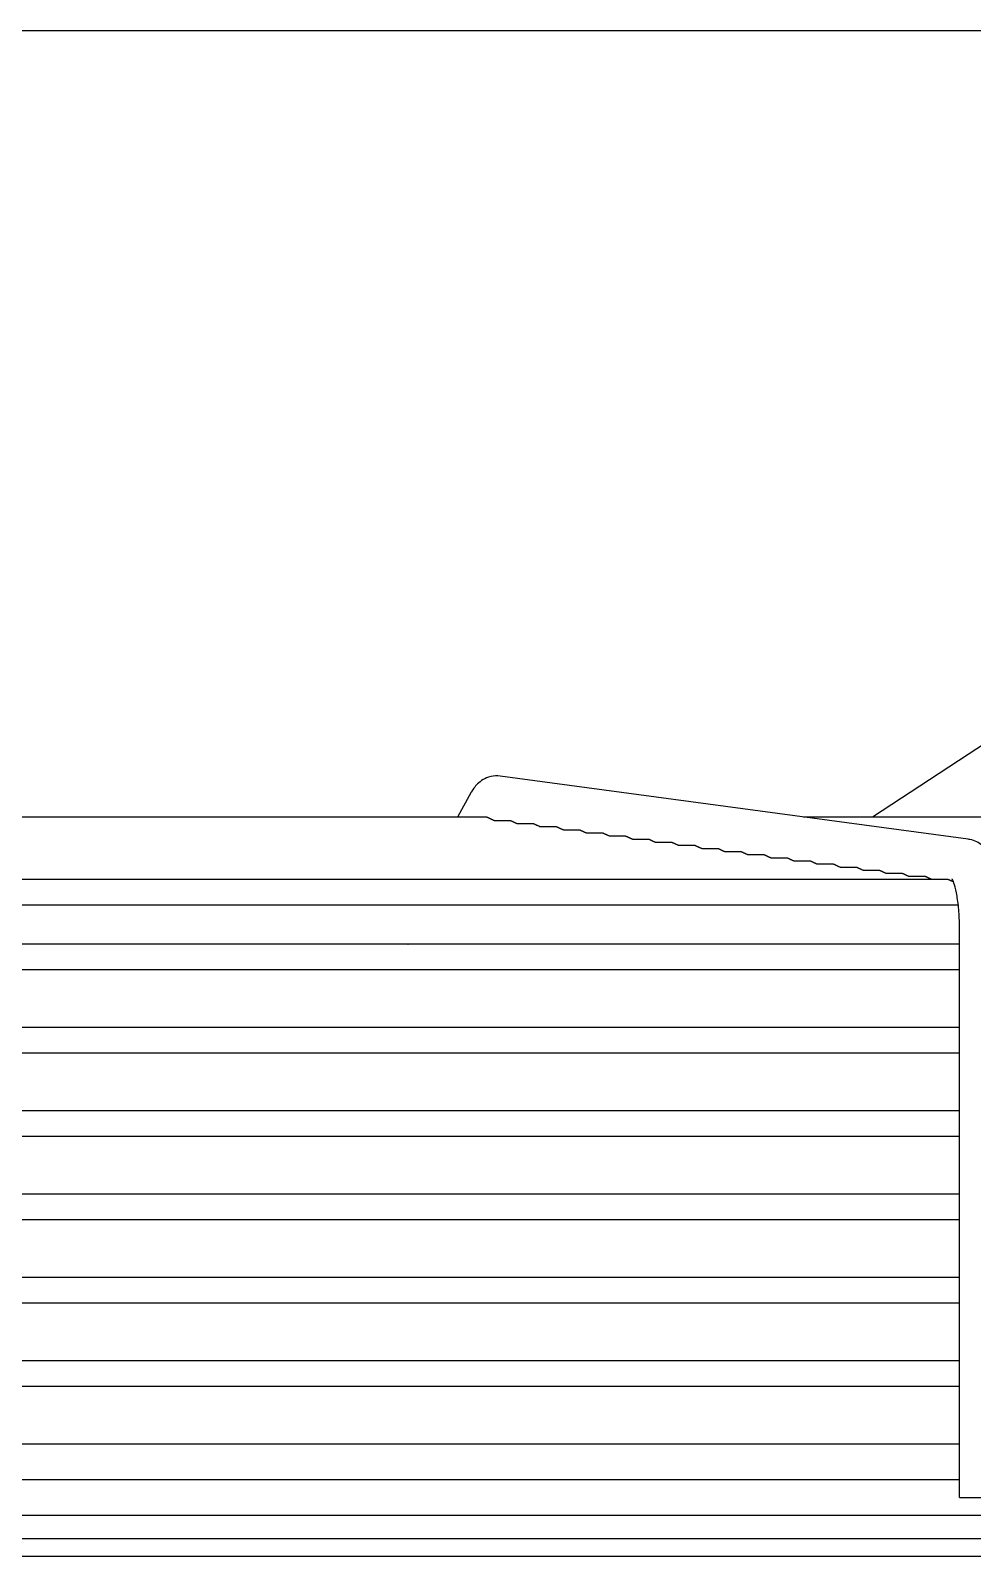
# Model space of a CAD drawing. Header units: millimetres. Extents: x 17891 to 32328, y 18593 to 29476.
# Drawn here: x 18603.01 to 18607.1, y 18984.06 to 18990.69 of the extents above; entities that cross this region are included whole.
import ezdxf

# ---------------------------------------------------------------- set-up
doc = ezdxf.new("R2010")
doc.units = ezdxf.units.MM
doc.header["$LTSCALE"] = 5
doc.layers.add('UNIT', color=6, linetype='Continuous')

msp = doc.modelspace()

# ---------------------------------------------------------------- linework, layer by layer
at = {"layer": 'UNIT'}
for p, q in [((18597.9512, 18990.6942), (18608.0305, 18990.6942)), ((18607.6058, 18987.8889), (18606.6689, 18987.2749)), ((18607.0856, 18987.1783), (18605.0502, 18987.4529)), ((18604.9253, 18987.383), (18604.8653, 18987.2749)), ((18604.9921, 18987.2749), (18600.9895, 18987.2749)), ((18605.0256, 18987.2601), (18605.094, 18987.2601)), ((18605.1256, 18987.2466), (18605.1942, 18987.2466)), ((18605.2258, 18987.2331), (18605.2944, 18987.2331)), ((18607.8751, 18987.2749), (18606.3694, 18987.2749)), ((18605.3259, 18987.2196), (18605.3947, 18987.2196)), ((18605.4261, 18987.2061), (18605.495, 18987.2061)), ((18605.5263, 18987.1926), (18605.5951, 18987.1926)), ((18605.6265, 18987.1791), (18605.6954, 18987.1791)), ((18605.7267, 18987.1657), (18605.7956, 18987.1657)), ((18605.8269, 18987.1522), (18605.8958, 18987.1522)), ((18605.927, 18987.1387), (18605.996, 18987.1387)), ((18606.0272, 18987.1252), (18606.0962, 18987.1252)), ((18606.1274, 18987.1117), (18606.1965, 18987.1117)), ((18606.2276, 18987.0982), (18606.2967, 18987.0982)), ((18606.3278, 18987.0847), (18606.397, 18987.0847)), ((18606.428, 18987.0712), (18606.4971, 18987.0712)), ((18606.5281, 18987.0577), (18606.5974, 18987.0577)), ((18606.6283, 18987.0442), (18606.6976, 18987.0442)), ((18606.9983, 18987.0037), (18598.9834, 18987.0037)), ((18606.7285, 18987.0307), (18606.7978, 18987.0307)), ((18606.8287, 18987.0172), (18606.898, 18987.0172)), ((18598.9397, 18986.8935), (18607.0419, 18986.8935)), ((18607.0478, 18984.3163), (18607.0478, 18986.7856)), ((18607.0478, 18986.7218), (18598.9339, 18986.7218)), ((18606.2691, 18986.7232), (18606.2691, 18986.7218)), ((18598.9339, 18986.6115), (18607.0478, 18986.6115)), ((18607.0478, 18986.3596), (18598.9339, 18986.3596)), ((18598.9339, 18986.2493), (18607.0478, 18986.2493)), ((18607.0478, 18985.9974), (18598.9339, 18985.9974)), ((18598.9339, 18985.8871), (18607.0478, 18985.8871)), ((18607.0478, 18985.6352), (18598.9339, 18985.6352)), ((18598.9339, 18985.5249), (18607.0478, 18985.5249)), ((18607.0478, 18985.2729), (18598.9339, 18985.2729)), ((18598.9339, 18985.1627), (18607.0478, 18985.1627)), ((18607.0478, 18984.9107), (18598.9339, 18984.9107)), ((18598.9339, 18984.8005), (18607.0478, 18984.8005)), ((18607.0478, 18984.5485), (18598.9339, 18984.5485)), ((18598.9339, 18984.395), (18607.0478, 18984.395)), ((18607.0478, 18984.3163), (18607.2446, 18984.3163)), ((18598.3648, 18984.2395), (18607.6168, 18984.2395)), ((18586.1207, 18984.1391), (18619.8609, 18984.1391)), ((18619.8609, 18984.0604), (18586.1207, 18984.0604))]:
    msp.add_line(p, q, dxfattribs=at)
for centre, start, end in [((18604.146, 18986.73), 353.99009, 355.0051), ((18604.9334, 18986.73), 184.9949, 186.00991)]:
    msp.add_arc(centre, 0.0787, start, end, dxfattribs=at)
for major_axis, start_param, end_param in [((-0.0861, 0.0478), 1.366612, 1.389255), ((0.0861, -0.0478), 6.024051, 6.046695)]:
    msp.add_ellipse((18604.7072, 18986.7872), major_axis=major_axis, ratio=0.875426, start_param=start_param, end_param=end_param, dxfattribs=at)
for points, knots in [([(18605.0502, 18987.4529), (18605.0369, 18987.4547), (18605.0228, 18987.454), (18604.9972, 18987.4482), (18604.9857, 18987.4432), (18604.9667, 18987.4319), (18604.9591, 18987.4256), (18604.9463, 18987.4132), (18604.9412, 18987.407), (18604.9323, 18987.3949), (18604.9287, 18987.389), (18604.9254, 18987.3831), (18604.9253, 18987.383), (18604.9253, 18987.383)], [3.1066861, 3.1066861, 3.1066861, 3.1066861, 3.1999885, 3.1999885, 3.2942363, 3.2942363, 3.388484, 3.388484, 3.4827318, 3.4827318, 3.5769796, 3.5769796, 3.577925, 3.577925, 3.577925, 3.577925]), ([(18604.9921, 18987.2749), (18604.9921, 18987.2749), (18604.9922, 18987.2749), (18604.9922, 18987.2749), (18604.9924, 18987.2749), (18604.9927, 18987.2748), (18604.993, 18987.2748), (18604.9933, 18987.2747), (18604.9936, 18987.2746), (18604.994, 18987.2745), (18604.9944, 18987.2744), (18604.9948, 18987.2742), (18604.9952, 18987.2741), (18604.9957, 18987.2739), (18604.9962, 18987.2737), (18604.9967, 18987.2734), (18604.9972, 18987.2732), (18604.9977, 18987.273), (18604.9983, 18987.2727), (18604.9989, 18987.2724), (18604.9996, 18987.2721), (18605.0002, 18987.2717), (18605.0009, 18987.2714), (18605.0016, 18987.2711), (18605.0024, 18987.2707), (18605.0031, 18987.2703), (18605.0039, 18987.2699), (18605.0047, 18987.2695), (18605.0056, 18987.2691), (18605.0064, 18987.2686), (18605.0073, 18987.2682), (18605.0083, 18987.2677), (18605.0092, 18987.2672), (18605.0102, 18987.2667), (18605.0112, 18987.2662), (18605.0123, 18987.2657), (18605.0134, 18987.2652), (18605.0145, 18987.2647), (18605.0156, 18987.2642), (18605.0169, 18987.2636), (18605.0181, 18987.2631), (18605.0193, 18987.2626), (18605.0206, 18987.262), (18605.0219, 18987.2615), (18605.0233, 18987.261), (18605.0247, 18987.2605), (18605.025, 18987.2603), (18605.0253, 18987.2602), (18605.0256, 18987.2601)], [0.4847824, 0.4847824, 0.4847824, 0.4847824, 0.4878049, 0.4878049, 0.4878049, 0.5121951, 0.5121951, 0.5121951, 0.5365854, 0.5365854, 0.5365854, 0.5609756, 0.5609756, 0.5609756, 0.5853659, 0.5853659, 0.5853659, 0.6097561, 0.6097561, 0.6097561, 0.6341463, 0.6341463, 0.6341463, 0.6585366, 0.6585366, 0.6585366, 0.6829268, 0.6829268, 0.6829268, 0.7073171, 0.7073171, 0.7073171, 0.7317073, 0.7317073, 0.7317073, 0.7560976, 0.7560976, 0.7560976, 0.7804878, 0.7804878, 0.7804878, 0.804878, 0.804878, 0.804878, 0.8292683, 0.8292683, 0.8292683, 0.834397, 0.834397, 0.834397, 0.834397]), ([(18605.094, 18987.2601), (18605.094, 18987.2601), (18605.0941, 18987.2601), (18605.0941, 18987.2601), (18605.0943, 18987.2601), (18605.0946, 18987.2601), (18605.0949, 18987.26), (18605.0952, 18987.26), (18605.0955, 18987.2599), (18605.0958, 18987.2598), (18605.0962, 18987.2596), (18605.0966, 18987.2595), (18605.097, 18987.2593), (18605.0975, 18987.2592), (18605.0979, 18987.259), (18605.0985, 18987.2588), (18605.099, 18987.2585), (18605.0995, 18987.2583), (18605.1001, 18987.258), (18605.1007, 18987.2578), (18605.1013, 18987.2575), (18605.1019, 18987.2572), (18605.1026, 18987.2569), (18605.1033, 18987.2565), (18605.104, 18987.2562), (18605.1047, 18987.2558), (18605.1055, 18987.2554), (18605.1063, 18987.255), (18605.1071, 18987.2546), (18605.1079, 18987.2542), (18605.1088, 18987.2538), (18605.1097, 18987.2534), (18605.1107, 18987.2529), (18605.1117, 18987.2524), (18605.1126, 18987.252), (18605.1137, 18987.2515), (18605.1147, 18987.251), (18605.1158, 18987.2505), (18605.117, 18987.25), (18605.1181, 18987.2495), (18605.1193, 18987.249), (18605.1205, 18987.2485), (18605.1218, 18987.248), (18605.123, 18987.2476), (18605.1243, 18987.2471), (18605.1256, 18987.2466)], [0.4842301, 0.4842301, 0.4842301, 0.4842301, 0.4878049, 0.4878049, 0.4878049, 0.5121951, 0.5121951, 0.5121951, 0.5365854, 0.5365854, 0.5365854, 0.5609756, 0.5609756, 0.5609756, 0.5853659, 0.5853659, 0.5853659, 0.6097561, 0.6097561, 0.6097561, 0.6341463, 0.6341463, 0.6341463, 0.6585366, 0.6585366, 0.6585366, 0.6829268, 0.6829268, 0.6829268, 0.7073171, 0.7073171, 0.7073171, 0.7317073, 0.7317073, 0.7317073, 0.7560976, 0.7560976, 0.7560976, 0.7804878, 0.7804878, 0.7804878, 0.804878, 0.804878, 0.804878, 0.8279727, 0.8279727, 0.8279727, 0.8279727]), ([(18605.1942, 18987.2466), (18605.1943, 18987.2466), (18605.1943, 18987.2466), (18605.1943, 18987.2466), (18605.1945, 18987.2466), (18605.1948, 18987.2466), (18605.1951, 18987.2465), (18605.1954, 18987.2465), (18605.1957, 18987.2464), (18605.1961, 18987.2463), (18605.1964, 18987.2461), (18605.1968, 18987.246), (18605.1973, 18987.2458), (18605.1977, 18987.2457), (18605.1982, 18987.2455), (18605.1987, 18987.2453), (18605.1992, 18987.245), (18605.1997, 18987.2448), (18605.2003, 18987.2445), (18605.2009, 18987.2443), (18605.2015, 18987.244), (18605.2021, 18987.2437), (18605.2028, 18987.2433), (18605.2035, 18987.243), (18605.2042, 18987.2427), (18605.2049, 18987.2423), (18605.2057, 18987.2419), (18605.2065, 18987.2415), (18605.2073, 18987.2411), (18605.2082, 18987.2407), (18605.2091, 18987.2403), (18605.21, 18987.2398), (18605.2109, 18987.2394), (18605.2119, 18987.2389), (18605.2129, 18987.2385), (18605.2139, 18987.238), (18605.215, 18987.2375), (18605.2161, 18987.237), (18605.2172, 18987.2365), (18605.2184, 18987.236), (18605.2195, 18987.2355), (18605.2208, 18987.235), (18605.222, 18987.2345), (18605.2232, 18987.2341), (18605.2245, 18987.2336), (18605.2258, 18987.2331)], [0.4842433, 0.4842433, 0.4842433, 0.4842433, 0.4878049, 0.4878049, 0.4878049, 0.5121951, 0.5121951, 0.5121951, 0.5365854, 0.5365854, 0.5365854, 0.5609756, 0.5609756, 0.5609756, 0.5853659, 0.5853659, 0.5853659, 0.6097561, 0.6097561, 0.6097561, 0.6341463, 0.6341463, 0.6341463, 0.6585366, 0.6585366, 0.6585366, 0.6829268, 0.6829268, 0.6829268, 0.7073171, 0.7073171, 0.7073171, 0.7317073, 0.7317073, 0.7317073, 0.7560976, 0.7560976, 0.7560976, 0.7804878, 0.7804878, 0.7804878, 0.804878, 0.804878, 0.804878, 0.8276206, 0.8276206, 0.8276206, 0.8276206]), ([(18605.2945, 18987.2331), (18605.2945, 18987.2331), (18605.2945, 18987.2331), (18605.2945, 18987.2331), (18605.2948, 18987.2331), (18605.295, 18987.2331), (18605.2953, 18987.233), (18605.2956, 18987.233), (18605.2959, 18987.2329), (18605.2963, 18987.2328), (18605.2967, 18987.2326), (18605.2971, 18987.2325), (18605.2975, 18987.2323), (18605.2979, 18987.2322), (18605.2984, 18987.232), (18605.2989, 18987.2318), (18605.2994, 18987.2315), (18605.3, 18987.2313), (18605.3005, 18987.231), (18605.3011, 18987.2308), (18605.3017, 18987.2305), (18605.3024, 18987.2302), (18605.303, 18987.2298), (18605.3037, 18987.2295), (18605.3044, 18987.2292), (18605.3052, 18987.2288), (18605.3059, 18987.2284), (18605.3068, 18987.228), (18605.3076, 18987.2276), (18605.3084, 18987.2272), (18605.3093, 18987.2268), (18605.3102, 18987.2263), (18605.3111, 18987.2259), (18605.3121, 18987.2254), (18605.3131, 18987.225), (18605.3141, 18987.2245), (18605.3152, 18987.224), (18605.3163, 18987.2235), (18605.3174, 18987.223), (18605.3186, 18987.2225), (18605.3198, 18987.222), (18605.321, 18987.2215), (18605.3223, 18987.221), (18605.3235, 18987.2206), (18605.3247, 18987.2201), (18605.3259, 18987.2196)], [0.4842566, 0.4842566, 0.4842566, 0.4842566, 0.4878049, 0.4878049, 0.4878049, 0.5121951, 0.5121951, 0.5121951, 0.5365854, 0.5365854, 0.5365854, 0.5609756, 0.5609756, 0.5609756, 0.5853659, 0.5853659, 0.5853659, 0.6097561, 0.6097561, 0.6097561, 0.6341463, 0.6341463, 0.6341463, 0.6585366, 0.6585366, 0.6585366, 0.6829268, 0.6829268, 0.6829268, 0.7073171, 0.7073171, 0.7073171, 0.7317073, 0.7317073, 0.7317073, 0.7560976, 0.7560976, 0.7560976, 0.7804878, 0.7804878, 0.7804878, 0.804878, 0.804878, 0.804878, 0.827268, 0.827268, 0.827268, 0.827268]), ([(18605.3947, 18987.2196), (18605.3947, 18987.2196), (18605.3947, 18987.2196), (18605.3948, 18987.2196), (18605.395, 18987.2196), (18605.3952, 18987.2196), (18605.3955, 18987.2195), (18605.3958, 18987.2195), (18605.3962, 18987.2194), (18605.3965, 18987.2193), (18605.3969, 18987.2192), (18605.3973, 18987.219), (18605.3977, 18987.2188), (18605.3982, 18987.2187), (18605.3986, 18987.2185), (18605.3991, 18987.2183), (18605.3996, 18987.218), (18605.4002, 18987.2178), (18605.4008, 18987.2175), (18605.4013, 18987.2173), (18605.402, 18987.217), (18605.4026, 18987.2167), (18605.4033, 18987.2163), (18605.4039, 18987.216), (18605.4047, 18987.2157), (18605.4054, 18987.2153), (18605.4062, 18987.2149), (18605.407, 18987.2145), (18605.4078, 18987.2141), (18605.4086, 18987.2137), (18605.4095, 18987.2133), (18605.4104, 18987.2128), (18605.4114, 18987.2124), (18605.4124, 18987.2119), (18605.4133, 18987.2115), (18605.4144, 18987.211), (18605.4155, 18987.2105), (18605.4165, 18987.21), (18605.4177, 18987.2095), (18605.4188, 18987.209), (18605.42, 18987.2085), (18605.4212, 18987.208), (18605.4225, 18987.2075), (18605.4237, 18987.207), (18605.4249, 18987.2066), (18605.4261, 18987.2061)], [0.48427, 0.48427, 0.48427, 0.48427, 0.4878049, 0.4878049, 0.4878049, 0.5121951, 0.5121951, 0.5121951, 0.5365854, 0.5365854, 0.5365854, 0.5609756, 0.5609756, 0.5609756, 0.5853659, 0.5853659, 0.5853659, 0.6097561, 0.6097561, 0.6097561, 0.6341463, 0.6341463, 0.6341463, 0.6585366, 0.6585366, 0.6585366, 0.6829268, 0.6829268, 0.6829268, 0.7073171, 0.7073171, 0.7073171, 0.7317073, 0.7317073, 0.7317073, 0.7560976, 0.7560976, 0.7560976, 0.7804878, 0.7804878, 0.7804878, 0.804878, 0.804878, 0.804878, 0.8269153, 0.8269153, 0.8269153, 0.8269153]), ([(18605.4949, 18987.2061), (18605.4949, 18987.2061), (18605.495, 18987.2061), (18605.495, 18987.2061), (18605.4952, 18987.2061), (18605.4955, 18987.2061), (18605.4958, 18987.206), (18605.4961, 18987.206), (18605.4964, 18987.2059), (18605.4968, 18987.2058), (18605.4971, 18987.2057), (18605.4975, 18987.2055), (18605.4979, 18987.2053), (18605.4984, 18987.2052), (18605.4989, 18987.205), (18605.4994, 18987.2048), (18605.4999, 18987.2045), (18605.5004, 18987.2043), (18605.501, 18987.204), (18605.5016, 18987.2038), (18605.5022, 18987.2035), (18605.5028, 18987.2032), (18605.5035, 18987.2028), (18605.5042, 18987.2025), (18605.5049, 18987.2022), (18605.5056, 18987.2018), (18605.5064, 18987.2014), (18605.5072, 18987.201), (18605.508, 18987.2006), (18605.5089, 18987.2002), (18605.5098, 18987.1998), (18605.5107, 18987.1993), (18605.5116, 18987.1989), (18605.5126, 18987.1984), (18605.5136, 18987.198), (18605.5146, 18987.1975), (18605.5157, 18987.197), (18605.5168, 18987.1965), (18605.5179, 18987.196), (18605.5191, 18987.1955), (18605.5203, 18987.195), (18605.5215, 18987.1945), (18605.5228, 18987.194), (18605.5239, 18987.1935), (18605.5251, 18987.1931), (18605.5263, 18987.1926)], [0.4842834, 0.4842834, 0.4842834, 0.4842834, 0.4878049, 0.4878049, 0.4878049, 0.5121951, 0.5121951, 0.5121951, 0.5365854, 0.5365854, 0.5365854, 0.5609756, 0.5609756, 0.5609756, 0.5853659, 0.5853659, 0.5853659, 0.6097561, 0.6097561, 0.6097561, 0.6341463, 0.6341463, 0.6341463, 0.6585366, 0.6585366, 0.6585366, 0.6829268, 0.6829268, 0.6829268, 0.7073171, 0.7073171, 0.7073171, 0.7317073, 0.7317073, 0.7317073, 0.7560976, 0.7560976, 0.7560976, 0.7804878, 0.7804878, 0.7804878, 0.804878, 0.804878, 0.804878, 0.8265624, 0.8265624, 0.8265624, 0.8265624]), ([(18605.5951, 18987.1926), (18605.5952, 18987.1926), (18605.5952, 18987.1926), (18605.5952, 18987.1926), (18605.5954, 18987.1926), (18605.5957, 18987.1926), (18605.596, 18987.1925), (18605.5963, 18987.1925), (18605.5966, 18987.1924), (18605.597, 18987.1923), (18605.5973, 18987.1922), (18605.5977, 18987.192), (18605.5982, 18987.1919), (18605.5986, 18987.1917), (18605.5991, 18987.1915), (18605.5996, 18987.1913), (18605.6001, 18987.1911), (18605.6006, 18987.1908), (18605.6012, 18987.1905), (18605.6018, 18987.1903), (18605.6024, 18987.19), (18605.6031, 18987.1897), (18605.6037, 18987.1893), (18605.6044, 18987.189), (18605.6051, 18987.1887), (18605.6059, 18987.1883), (18605.6066, 18987.1879), (18605.6074, 18987.1875), (18605.6083, 18987.1871), (18605.6091, 18987.1867), (18605.61, 18987.1863), (18605.6109, 18987.1858), (18605.6118, 18987.1854), (18605.6128, 18987.1849), (18605.6138, 18987.1844), (18605.6148, 18987.184), (18605.6159, 18987.1835), (18605.617, 18987.183), (18605.6181, 18987.1825), (18605.6193, 18987.182), (18605.6205, 18987.1815), (18605.6217, 18987.181), (18605.623, 18987.1805), (18605.6241, 18987.18), (18605.6253, 18987.1796), (18605.6265, 18987.1791)], [0.484297, 0.484297, 0.484297, 0.484297, 0.4878049, 0.4878049, 0.4878049, 0.5121951, 0.5121951, 0.5121951, 0.5365854, 0.5365854, 0.5365854, 0.5609756, 0.5609756, 0.5609756, 0.5853659, 0.5853659, 0.5853659, 0.6097561, 0.6097561, 0.6097561, 0.6341463, 0.6341463, 0.6341463, 0.6585366, 0.6585366, 0.6585366, 0.6829268, 0.6829268, 0.6829268, 0.7073171, 0.7073171, 0.7073171, 0.7317073, 0.7317073, 0.7317073, 0.7560976, 0.7560976, 0.7560976, 0.7804878, 0.7804878, 0.7804878, 0.804878, 0.804878, 0.804878, 0.8262097, 0.8262097, 0.8262097, 0.8262097]), ([(18605.6954, 18987.1791), (18605.6954, 18987.1791), (18605.6954, 18987.1791), (18605.6954, 18987.1791), (18605.6957, 18987.1791), (18605.6959, 18987.1791), (18605.6962, 18987.179), (18605.6965, 18987.179), (18605.6968, 18987.1789), (18605.6972, 18987.1788), (18605.6976, 18987.1787), (18605.698, 18987.1785), (18605.6984, 18987.1784), (18605.6988, 18987.1782), (18605.6993, 18987.178), (18605.6998, 18987.1778), (18605.7003, 18987.1776), (18605.7009, 18987.1773), (18605.7014, 18987.177), (18605.702, 18987.1768), (18605.7026, 18987.1765), (18605.7033, 18987.1762), (18605.7039, 18987.1758), (18605.7046, 18987.1755), (18605.7054, 18987.1751), (18605.7061, 18987.1748), (18605.7069, 18987.1744), (18605.7077, 18987.174), (18605.7085, 18987.1736), (18605.7093, 18987.1732), (18605.7102, 18987.1728), (18605.7111, 18987.1723), (18605.7121, 18987.1719), (18605.7131, 18987.1714), (18605.7141, 18987.1709), (18605.7151, 18987.1705), (18605.7162, 18987.17), (18605.7172, 18987.1695), (18605.7184, 18987.169), (18605.7196, 18987.1685), (18605.7207, 18987.168), (18605.722, 18987.1675), (18605.7232, 18987.167), (18605.7244, 18987.1665), (18605.7255, 18987.1661), (18605.7267, 18987.1657)], [0.4843105, 0.4843105, 0.4843105, 0.4843105, 0.4878049, 0.4878049, 0.4878049, 0.5121951, 0.5121951, 0.5121951, 0.5365854, 0.5365854, 0.5365854, 0.5609756, 0.5609756, 0.5609756, 0.5853659, 0.5853659, 0.5853659, 0.6097561, 0.6097561, 0.6097561, 0.6341463, 0.6341463, 0.6341463, 0.6585366, 0.6585366, 0.6585366, 0.6829268, 0.6829268, 0.6829268, 0.7073171, 0.7073171, 0.7073171, 0.7317073, 0.7317073, 0.7317073, 0.7560976, 0.7560976, 0.7560976, 0.7804878, 0.7804878, 0.7804878, 0.804878, 0.804878, 0.804878, 0.8258572, 0.8258572, 0.8258572, 0.8258572]), ([(18605.7956, 18987.1657), (18605.7956, 18987.1657), (18605.7956, 18987.1657), (18605.7957, 18987.1657), (18605.7959, 18987.1656), (18605.7961, 18987.1656), (18605.7964, 18987.1655), (18605.7967, 18987.1655), (18605.7971, 18987.1654), (18605.7974, 18987.1653), (18605.7978, 18987.1652), (18605.7982, 18987.165), (18605.7986, 18987.1649), (18605.7991, 18987.1647), (18605.7995, 18987.1645), (18605.8, 18987.1643), (18605.8005, 18987.1641), (18605.8011, 18987.1638), (18605.8017, 18987.1635), (18605.8023, 18987.1633), (18605.8029, 18987.163), (18605.8035, 18987.1627), (18605.8042, 18987.1623), (18605.8049, 18987.162), (18605.8056, 18987.1616), (18605.8063, 18987.1613), (18605.8071, 18987.1609), (18605.8079, 18987.1605), (18605.8087, 18987.1601), (18605.8096, 18987.1597), (18605.8105, 18987.1593), (18605.8114, 18987.1588), (18605.8123, 18987.1584), (18605.8133, 18987.1579), (18605.8143, 18987.1574), (18605.8153, 18987.1569), (18605.8164, 18987.1565), (18605.8175, 18987.156), (18605.8186, 18987.1555), (18605.8198, 18987.155), (18605.821, 18987.1545), (18605.8222, 18987.154), (18605.8235, 18987.1534), (18605.8246, 18987.153), (18605.8257, 18987.1526), (18605.8269, 18987.1522)], [0.484326, 0.484326, 0.484326, 0.484326, 0.4878049, 0.4878049, 0.4878049, 0.5121951, 0.5121951, 0.5121951, 0.5365854, 0.5365854, 0.5365854, 0.5609756, 0.5609756, 0.5609756, 0.5853659, 0.5853659, 0.5853659, 0.6097561, 0.6097561, 0.6097561, 0.6341463, 0.6341463, 0.6341463, 0.6585366, 0.6585366, 0.6585366, 0.6829268, 0.6829268, 0.6829268, 0.7073171, 0.7073171, 0.7073171, 0.7317073, 0.7317073, 0.7317073, 0.7560976, 0.7560976, 0.7560976, 0.7804878, 0.7804878, 0.7804878, 0.804878, 0.804878, 0.804878, 0.8255542, 0.8255542, 0.8255542, 0.8255542]), ([(18607.2446, 18986.7856), (18607.2446, 18986.8185), (18607.2433, 18986.8513), (18607.2381, 18986.9146), (18607.2342, 18986.9451), (18607.2239, 18987.0019), (18607.2174, 18987.0283), (18607.2008, 18987.0769), (18607.1913, 18987.0993), (18607.1675, 18987.132), (18607.1584, 18987.1425), (18607.1324, 18987.1629), (18607.1142, 18987.173), (18607.09, 18987.1776), (18607.0878, 18987.178), (18607.0856, 18987.1783)], [1.570796, 1.570796, 1.570796, 1.570796, 1.877974, 1.877974, 2.185152, 2.185152, 2.49233, 2.49233, 2.799508, 2.799508, 2.940974, 2.940974, 3.091858, 3.091858, 3.106686, 3.106686, 3.106686, 3.106686]), ([(18605.8958, 18987.1522), (18605.8958, 18987.1522), (18605.8959, 18987.1522), (18605.8959, 18987.1522), (18605.8961, 18987.1521), (18605.8964, 18987.1521), (18605.8967, 18987.1521), (18605.897, 18987.152), (18605.8973, 18987.1519), (18605.8977, 18987.1518), (18605.898, 18987.1517), (18605.8984, 18987.1515), (18605.8989, 18987.1514), (18605.8993, 18987.1512), (18605.8998, 18987.151), (18605.9003, 18987.1508), (18605.9008, 18987.1506), (18605.9013, 18987.1503), (18605.9019, 18987.15), (18605.9025, 18987.1498), (18605.9031, 18987.1495), (18605.9037, 18987.1492), (18605.9044, 18987.1488), (18605.9051, 18987.1485), (18605.9058, 18987.1481), (18605.9066, 18987.1478), (18605.9073, 18987.1474), (18605.9081, 18987.147), (18605.909, 18987.1466), (18605.9098, 18987.1462), (18605.9107, 18987.1457), (18605.9116, 18987.1453), (18605.9125, 18987.1449), (18605.9135, 18987.1444), (18605.9145, 18987.1439), (18605.9155, 18987.1434), (18605.9166, 18987.1429), (18605.9177, 18987.1425), (18605.9188, 18987.142), (18605.92, 18987.1415), (18605.9212, 18987.1409), (18605.9224, 18987.1404), (18605.9237, 18987.1399), (18605.9248, 18987.1395), (18605.9259, 18987.1391), (18605.927, 18987.1387)], [0.48434, 0.48434, 0.48434, 0.48434, 0.4878049, 0.4878049, 0.4878049, 0.5121951, 0.5121951, 0.5121951, 0.5365854, 0.5365854, 0.5365854, 0.5609756, 0.5609756, 0.5609756, 0.5853659, 0.5853659, 0.5853659, 0.6097561, 0.6097561, 0.6097561, 0.6341463, 0.6341463, 0.6341463, 0.6585366, 0.6585366, 0.6585366, 0.6829268, 0.6829268, 0.6829268, 0.7073171, 0.7073171, 0.7073171, 0.7317073, 0.7317073, 0.7317073, 0.7560976, 0.7560976, 0.7560976, 0.7804878, 0.7804878, 0.7804878, 0.804878, 0.804878, 0.804878, 0.8252026, 0.8252026, 0.8252026, 0.8252026]), ([(18605.996, 18987.1387), (18605.9961, 18987.1387), (18605.9961, 18987.1387), (18605.9961, 18987.1387), (18605.9963, 18987.1387), (18605.9966, 18987.1386), (18605.9969, 18987.1386), (18605.9972, 18987.1385), (18605.9975, 18987.1384), (18605.9979, 18987.1383), (18605.9982, 18987.1382), (18605.9986, 18987.138), (18605.9991, 18987.1379), (18605.9995, 18987.1377), (18606, 18987.1375), (18606.0005, 18987.1373), (18606.001, 18987.1371), (18606.0015, 18987.1368), (18606.0021, 18987.1365), (18606.0027, 18987.1363), (18606.0033, 18987.136), (18606.004, 18987.1357), (18606.0046, 18987.1353), (18606.0053, 18987.135), (18606.0061, 18987.1346), (18606.0068, 18987.1343), (18606.0076, 18987.1339), (18606.0084, 18987.1335), (18606.0092, 18987.1331), (18606.01, 18987.1327), (18606.0109, 18987.1322), (18606.0118, 18987.1318), (18606.0128, 18987.1313), (18606.0138, 18987.1309), (18606.0148, 18987.1304), (18606.0158, 18987.1299), (18606.0169, 18987.1294), (18606.018, 18987.1289), (18606.0191, 18987.1284), (18606.0203, 18987.1279), (18606.0214, 18987.1274), (18606.0227, 18987.1269), (18606.024, 18987.1264), (18606.025, 18987.126), (18606.0261, 18987.1256), (18606.0272, 18987.1252)], [0.484354, 0.484354, 0.484354, 0.484354, 0.4878049, 0.4878049, 0.4878049, 0.5121951, 0.5121951, 0.5121951, 0.5365854, 0.5365854, 0.5365854, 0.5609756, 0.5609756, 0.5609756, 0.5853659, 0.5853659, 0.5853659, 0.6097561, 0.6097561, 0.6097561, 0.6341463, 0.6341463, 0.6341463, 0.6585366, 0.6585366, 0.6585366, 0.6829268, 0.6829268, 0.6829268, 0.7073171, 0.7073171, 0.7073171, 0.7317073, 0.7317073, 0.7317073, 0.7560976, 0.7560976, 0.7560976, 0.7804878, 0.7804878, 0.7804878, 0.804878, 0.804878, 0.804878, 0.8248515, 0.8248515, 0.8248515, 0.8248515]), ([(18606.0962, 18987.1252), (18606.0963, 18987.1252), (18606.0963, 18987.1252), (18606.0963, 18987.1252), (18606.0966, 18987.1252), (18606.0968, 18987.1251), (18606.0971, 18987.1251), (18606.0974, 18987.125), (18606.0977, 18987.1249), (18606.0981, 18987.1248), (18606.0985, 18987.1247), (18606.0989, 18987.1245), (18606.0993, 18987.1244), (18606.0997, 18987.1242), (18606.1002, 18987.124), (18606.1007, 18987.1238), (18606.1012, 18987.1236), (18606.1018, 18987.1233), (18606.1024, 18987.123), (18606.1029, 18987.1228), (18606.1036, 18987.1225), (18606.1042, 18987.1222), (18606.1049, 18987.1218), (18606.1056, 18987.1215), (18606.1063, 18987.1211), (18606.107, 18987.1208), (18606.1078, 18987.1204), (18606.1086, 18987.12), (18606.1094, 18987.1196), (18606.1103, 18987.1192), (18606.1112, 18987.1187), (18606.1121, 18987.1183), (18606.113, 18987.1178), (18606.114, 18987.1174), (18606.115, 18987.1169), (18606.116, 18987.1164), (18606.1171, 18987.1159), (18606.1182, 18987.1154), (18606.1193, 18987.1149), (18606.1205, 18987.1144), (18606.1217, 18987.1139), (18606.1229, 18987.1134), (18606.1242, 18987.1129), (18606.1252, 18987.1125), (18606.1263, 18987.1121), (18606.1274, 18987.1117)], [0.484368, 0.484368, 0.484368, 0.484368, 0.4878049, 0.4878049, 0.4878049, 0.5121951, 0.5121951, 0.5121951, 0.5365854, 0.5365854, 0.5365854, 0.5609756, 0.5609756, 0.5609756, 0.5853659, 0.5853659, 0.5853659, 0.6097561, 0.6097561, 0.6097561, 0.6341463, 0.6341463, 0.6341463, 0.6585366, 0.6585366, 0.6585366, 0.6829268, 0.6829268, 0.6829268, 0.7073171, 0.7073171, 0.7073171, 0.7317073, 0.7317073, 0.7317073, 0.7560976, 0.7560976, 0.7560976, 0.7804878, 0.7804878, 0.7804878, 0.804878, 0.804878, 0.804878, 0.824501, 0.824501, 0.824501, 0.824501]), ([(18606.1965, 18987.1117), (18606.1965, 18987.1117), (18606.1965, 18987.1117), (18606.1966, 18987.1117), (18606.1968, 18987.1117), (18606.197, 18987.1116), (18606.1973, 18987.1116), (18606.1976, 18987.1115), (18606.198, 18987.1114), (18606.1983, 18987.1113), (18606.1987, 18987.1112), (18606.1991, 18987.111), (18606.1995, 18987.1109), (18606.2, 18987.1107), (18606.2004, 18987.1105), (18606.201, 18987.1103), (18606.2015, 18987.1101), (18606.202, 18987.1098), (18606.2026, 18987.1095), (18606.2032, 18987.1093), (18606.2038, 18987.109), (18606.2044, 18987.1087), (18606.2051, 18987.1083), (18606.2058, 18987.108), (18606.2065, 18987.1076), (18606.2073, 18987.1073), (18606.208, 18987.1069), (18606.2088, 18987.1065), (18606.2097, 18987.1061), (18606.2105, 18987.1057), (18606.2114, 18987.1052), (18606.2123, 18987.1048), (18606.2132, 18987.1043), (18606.2142, 18987.1039), (18606.2152, 18987.1034), (18606.2163, 18987.1029), (18606.2173, 18987.1024), (18606.2184, 18987.1019), (18606.2196, 18987.1014), (18606.2207, 18987.1009), (18606.2219, 18987.1004), (18606.2232, 18987.0999), (18606.2244, 18987.0994), (18606.2255, 18987.099), (18606.2265, 18987.0986), (18606.2276, 18987.0982)], [0.484382, 0.484382, 0.484382, 0.484382, 0.4878049, 0.4878049, 0.4878049, 0.5121951, 0.5121951, 0.5121951, 0.5365854, 0.5365854, 0.5365854, 0.5609756, 0.5609756, 0.5609756, 0.5853659, 0.5853659, 0.5853659, 0.6097561, 0.6097561, 0.6097561, 0.6341463, 0.6341463, 0.6341463, 0.6585366, 0.6585366, 0.6585366, 0.6829268, 0.6829268, 0.6829268, 0.7073171, 0.7073171, 0.7073171, 0.7317073, 0.7317073, 0.7317073, 0.7560976, 0.7560976, 0.7560976, 0.7804878, 0.7804878, 0.7804878, 0.804878, 0.804878, 0.804878, 0.8241512, 0.8241512, 0.8241512, 0.8241512]), ([(18606.2967, 18987.0982), (18606.2967, 18987.0982), (18606.2968, 18987.0982), (18606.2968, 18987.0982), (18606.297, 18987.0982), (18606.2973, 18987.0981), (18606.2976, 18987.0981), (18606.2979, 18987.098), (18606.2982, 18987.0979), (18606.2986, 18987.0978), (18606.2989, 18987.0977), (18606.2993, 18987.0975), (18606.2998, 18987.0974), (18606.3002, 18987.0972), (18606.3007, 18987.097), (18606.3012, 18987.0968), (18606.3017, 18987.0966), (18606.3022, 18987.0963), (18606.3028, 18987.096), (18606.3034, 18987.0958), (18606.304, 18987.0955), (18606.3047, 18987.0952), (18606.3053, 18987.0948), (18606.306, 18987.0945), (18606.3068, 18987.0941), (18606.3075, 18987.0938), (18606.3083, 18987.0934), (18606.3091, 18987.093), (18606.3099, 18987.0926), (18606.3107, 18987.0922), (18606.3116, 18987.0917), (18606.3125, 18987.0913), (18606.3135, 18987.0908), (18606.3145, 18987.0904), (18606.3155, 18987.0899), (18606.3165, 18987.0894), (18606.3176, 18987.0889), (18606.3187, 18987.0884), (18606.3198, 18987.0879), (18606.321, 18987.0874), (18606.3222, 18987.0869), (18606.3234, 18987.0864), (18606.3247, 18987.0859), (18606.3257, 18987.0855), (18606.3267, 18987.0851), (18606.3278, 18987.0847)], [0.484396, 0.484396, 0.484396, 0.484396, 0.4878049, 0.4878049, 0.4878049, 0.5121951, 0.5121951, 0.5121951, 0.5365854, 0.5365854, 0.5365854, 0.5609756, 0.5609756, 0.5609756, 0.5853659, 0.5853659, 0.5853659, 0.6097561, 0.6097561, 0.6097561, 0.6341463, 0.6341463, 0.6341463, 0.6585366, 0.6585366, 0.6585366, 0.6829268, 0.6829268, 0.6829268, 0.7073171, 0.7073171, 0.7073171, 0.7317073, 0.7317073, 0.7317073, 0.7560976, 0.7560976, 0.7560976, 0.7804878, 0.7804878, 0.7804878, 0.804878, 0.804878, 0.804878, 0.823802, 0.823802, 0.823802, 0.823802]), ([(18606.3969, 18987.0847), (18606.3969, 18987.0847), (18606.397, 18987.0847), (18606.397, 18987.0847), (18606.3972, 18987.0847), (18606.3975, 18987.0846), (18606.3978, 18987.0846), (18606.3981, 18987.0845), (18606.3984, 18987.0844), (18606.3988, 18987.0843), (18606.3991, 18987.0842), (18606.3995, 18987.084), (18606.4, 18987.0839), (18606.4004, 18987.0837), (18606.4009, 18987.0835), (18606.4014, 18987.0833), (18606.4019, 18987.0831), (18606.4025, 18987.0828), (18606.403, 18987.0825), (18606.4036, 18987.0823), (18606.4042, 18987.082), (18606.4049, 18987.0817), (18606.4056, 18987.0813), (18606.4062, 18987.081), (18606.407, 18987.0806), (18606.4077, 18987.0803), (18606.4085, 18987.0799), (18606.4093, 18987.0795), (18606.4101, 18987.0791), (18606.411, 18987.0787), (18606.4119, 18987.0782), (18606.4128, 18987.0778), (18606.4137, 18987.0773), (18606.4147, 18987.0768), (18606.4157, 18987.0764), (18606.4167, 18987.0759), (18606.4178, 18987.0754), (18606.4189, 18987.0749), (18606.42, 18987.0744), (18606.4212, 18987.0739), (18606.4224, 18987.0734), (18606.4236, 18987.0729), (18606.4249, 18987.0724), (18606.4259, 18987.072), (18606.4269, 18987.0716), (18606.428, 18987.0712)], [0.48441, 0.48441, 0.48441, 0.48441, 0.4878049, 0.4878049, 0.4878049, 0.5121951, 0.5121951, 0.5121951, 0.5365854, 0.5365854, 0.5365854, 0.5609756, 0.5609756, 0.5609756, 0.5853659, 0.5853659, 0.5853659, 0.6097561, 0.6097561, 0.6097561, 0.6341463, 0.6341463, 0.6341463, 0.6585366, 0.6585366, 0.6585366, 0.6829268, 0.6829268, 0.6829268, 0.7073171, 0.7073171, 0.7073171, 0.7317073, 0.7317073, 0.7317073, 0.7560976, 0.7560976, 0.7560976, 0.7804878, 0.7804878, 0.7804878, 0.804878, 0.804878, 0.804878, 0.8234536, 0.8234536, 0.8234536, 0.8234536]), ([(18606.4971, 18987.0712), (18606.4972, 18987.0712), (18606.4972, 18987.0712), (18606.4972, 18987.0712), (18606.4975, 18987.0712), (18606.4977, 18987.0711), (18606.498, 18987.0711), (18606.4983, 18987.071), (18606.4986, 18987.0709), (18606.499, 18987.0708), (18606.4994, 18987.0707), (18606.4998, 18987.0706), (18606.5002, 18987.0704), (18606.5007, 18987.0702), (18606.5011, 18987.07), (18606.5016, 18987.0698), (18606.5021, 18987.0696), (18606.5027, 18987.0693), (18606.5033, 18987.069), (18606.5039, 18987.0688), (18606.5045, 18987.0685), (18606.5051, 18987.0682), (18606.5058, 18987.0678), (18606.5065, 18987.0675), (18606.5072, 18987.0671), (18606.5079, 18987.0668), (18606.5087, 18987.0664), (18606.5095, 18987.066), (18606.5103, 18987.0656), (18606.5112, 18987.0652), (18606.5121, 18987.0647), (18606.513, 18987.0643), (18606.5139, 18987.0638), (18606.5149, 18987.0633), (18606.5159, 18987.0629), (18606.517, 18987.0624), (18606.5181, 18987.0619), (18606.5191, 18987.0614), (18606.5203, 18987.0609), (18606.5215, 18987.0604), (18606.5226, 18987.0599), (18606.5239, 18987.0594), (18606.5252, 18987.0588), (18606.5261, 18987.0585), (18606.5271, 18987.0581), (18606.5281, 18987.0577)], [0.4844239, 0.4844239, 0.4844239, 0.4844239, 0.4878049, 0.4878049, 0.4878049, 0.5121951, 0.5121951, 0.5121951, 0.5365854, 0.5365854, 0.5365854, 0.5609756, 0.5609756, 0.5609756, 0.5853659, 0.5853659, 0.5853659, 0.6097561, 0.6097561, 0.6097561, 0.6341463, 0.6341463, 0.6341463, 0.6585366, 0.6585366, 0.6585366, 0.6829268, 0.6829268, 0.6829268, 0.7073171, 0.7073171, 0.7073171, 0.7317073, 0.7317073, 0.7317073, 0.7560976, 0.7560976, 0.7560976, 0.7804878, 0.7804878, 0.7804878, 0.804878, 0.804878, 0.804878, 0.823106, 0.823106, 0.823106, 0.823106]), ([(18606.5974, 18987.0577), (18606.5974, 18987.0577), (18606.5974, 18987.0577), (18606.5975, 18987.0577), (18606.5977, 18987.0577), (18606.5979, 18987.0576), (18606.5982, 18987.0576), (18606.5985, 18987.0575), (18606.5989, 18987.0574), (18606.5992, 18987.0573), (18606.5996, 18987.0572), (18606.6, 18987.0571), (18606.6004, 18987.0569), (18606.6009, 18987.0567), (18606.6013, 18987.0565), (18606.6019, 18987.0563), (18606.6024, 18987.0561), (18606.6029, 18987.0558), (18606.6035, 18987.0556), (18606.6041, 18987.0553), (18606.6047, 18987.055), (18606.6054, 18987.0547), (18606.606, 18987.0543), (18606.6067, 18987.054), (18606.6074, 18987.0536), (18606.6082, 18987.0533), (18606.609, 18987.0529), (18606.6098, 18987.0525), (18606.6106, 18987.0521), (18606.6114, 18987.0516), (18606.6123, 18987.0512), (18606.6132, 18987.0508), (18606.6142, 18987.0503), (18606.6152, 18987.0498), (18606.6162, 18987.0494), (18606.6172, 18987.0489), (18606.6183, 18987.0484), (18606.6194, 18987.0479), (18606.6205, 18987.0474), (18606.6217, 18987.0469), (18606.6229, 18987.0464), (18606.6241, 18987.0458), (18606.6254, 18987.0453), (18606.6264, 18987.0449), (18606.6273, 18987.0446), (18606.6283, 18987.0442)], [0.4844379, 0.4844379, 0.4844379, 0.4844379, 0.4878049, 0.4878049, 0.4878049, 0.5121951, 0.5121951, 0.5121951, 0.5365854, 0.5365854, 0.5365854, 0.5609756, 0.5609756, 0.5609756, 0.5853659, 0.5853659, 0.5853659, 0.6097561, 0.6097561, 0.6097561, 0.6341463, 0.6341463, 0.6341463, 0.6585366, 0.6585366, 0.6585366, 0.6829268, 0.6829268, 0.6829268, 0.7073171, 0.7073171, 0.7073171, 0.7317073, 0.7317073, 0.7317073, 0.7560976, 0.7560976, 0.7560976, 0.7804878, 0.7804878, 0.7804878, 0.804878, 0.804878, 0.804878, 0.8227592, 0.8227592, 0.8227592, 0.8227592]), ([(18606.6976, 18987.0442), (18606.6976, 18987.0442), (18606.6977, 18987.0442), (18606.6977, 18987.0442), (18606.6979, 18987.0442), (18606.6982, 18987.0442), (18606.6985, 18987.0441), (18606.6988, 18987.044), (18606.6991, 18987.0439), (18606.6995, 18987.0438), (18606.6998, 18987.0437), (18606.7002, 18987.0436), (18606.7007, 18987.0434), (18606.7011, 18987.0432), (18606.7016, 18987.043), (18606.7021, 18987.0428), (18606.7026, 18987.0426), (18606.7031, 18987.0423), (18606.7037, 18987.0421), (18606.7043, 18987.0418), (18606.7049, 18987.0415), (18606.7056, 18987.0412), (18606.7062, 18987.0408), (18606.7069, 18987.0405), (18606.7077, 18987.0401), (18606.7084, 18987.0398), (18606.7092, 18987.0394), (18606.71, 18987.039), (18606.7108, 18987.0386), (18606.7117, 18987.0381), (18606.7126, 18987.0377), (18606.7135, 18987.0373), (18606.7144, 18987.0368), (18606.7154, 18987.0363), (18606.7164, 18987.0359), (18606.7174, 18987.0354), (18606.7185, 18987.0349), (18606.7196, 18987.0344), (18606.7207, 18987.0339), (18606.7219, 18987.0334), (18606.7231, 18987.0328), (18606.7244, 18987.0323), (18606.7257, 18987.0318), (18606.7266, 18987.0314), (18606.7275, 18987.0311), (18606.7285, 18987.0307)], [0.4844518, 0.4844518, 0.4844518, 0.4844518, 0.4878049, 0.4878049, 0.4878049, 0.5121951, 0.5121951, 0.5121951, 0.5365854, 0.5365854, 0.5365854, 0.5609756, 0.5609756, 0.5609756, 0.5853659, 0.5853659, 0.5853659, 0.6097561, 0.6097561, 0.6097561, 0.6341463, 0.6341463, 0.6341463, 0.6585366, 0.6585366, 0.6585366, 0.6829268, 0.6829268, 0.6829268, 0.7073171, 0.7073171, 0.7073171, 0.7317073, 0.7317073, 0.7317073, 0.7560976, 0.7560976, 0.7560976, 0.7804878, 0.7804878, 0.7804878, 0.804878, 0.804878, 0.804878, 0.8224133, 0.8224133, 0.8224133, 0.8224133]), ([(18606.7978, 18987.0307), (18606.7978, 18987.0307), (18606.7979, 18987.0307), (18606.7979, 18987.0307), (18606.7981, 18987.0307), (18606.7984, 18987.0307), (18606.7987, 18987.0306), (18606.799, 18987.0305), (18606.7993, 18987.0304), (18606.7997, 18987.0303), (18606.8, 18987.0302), (18606.8005, 18987.0301), (18606.8009, 18987.0299), (18606.8013, 18987.0297), (18606.8018, 18987.0295), (18606.8023, 18987.0293), (18606.8028, 18987.0291), (18606.8034, 18987.0288), (18606.804, 18987.0286), (18606.8045, 18987.0283), (18606.8052, 18987.028), (18606.8058, 18987.0277), (18606.8065, 18987.0273), (18606.8072, 18987.027), (18606.8079, 18987.0266), (18606.8086, 18987.0263), (18606.8094, 18987.0259), (18606.8102, 18987.0255), (18606.811, 18987.0251), (18606.8119, 18987.0246), (18606.8128, 18987.0242), (18606.8137, 18987.0237), (18606.8147, 18987.0233), (18606.8156, 18987.0228), (18606.8166, 18987.0223), (18606.8177, 18987.0219), (18606.8188, 18987.0214), (18606.8199, 18987.0209), (18606.821, 18987.0204), (18606.8222, 18987.0198), (18606.8234, 18987.0193), (18606.8246, 18987.0188), (18606.8259, 18987.0183), (18606.8268, 18987.0179), (18606.8277, 18987.0176), (18606.8287, 18987.0172)], [0.4844658, 0.4844658, 0.4844658, 0.4844658, 0.4878049, 0.4878049, 0.4878049, 0.5121951, 0.5121951, 0.5121951, 0.5365854, 0.5365854, 0.5365854, 0.5609756, 0.5609756, 0.5609756, 0.5853659, 0.5853659, 0.5853659, 0.6097561, 0.6097561, 0.6097561, 0.6341463, 0.6341463, 0.6341463, 0.6585366, 0.6585366, 0.6585366, 0.6829268, 0.6829268, 0.6829268, 0.7073171, 0.7073171, 0.7073171, 0.7317073, 0.7317073, 0.7317073, 0.7560976, 0.7560976, 0.7560976, 0.7804878, 0.7804878, 0.7804878, 0.804878, 0.804878, 0.804878, 0.8220682, 0.8220682, 0.8220682, 0.8220682]), ([(18606.898, 18987.0172), (18606.8981, 18987.0172), (18606.8981, 18987.0172), (18606.8981, 18987.0172), (18606.8984, 18987.0172), (18606.8986, 18987.0172), (18606.8989, 18987.0171), (18606.8992, 18987.017), (18606.8995, 18987.0169), (18606.8999, 18987.0168), (18606.9003, 18987.0167), (18606.9007, 18987.0166), (18606.9011, 18987.0164), (18606.9016, 18987.0162), (18606.902, 18987.016), (18606.9025, 18987.0158), (18606.9031, 18987.0156), (18606.9036, 18987.0153), (18606.9042, 18987.0151), (18606.9048, 18987.0148), (18606.9054, 18987.0145), (18606.906, 18987.0142), (18606.9067, 18987.0138), (18606.9074, 18987.0135), (18606.9081, 18987.0131), (18606.9089, 18987.0128), (18606.9096, 18987.0124), (18606.9105, 18987.012), (18606.9113, 18987.0116), (18606.9121, 18987.0111), (18606.913, 18987.0107), (18606.9139, 18987.0102), (18606.9149, 18987.0098), (18606.9159, 18987.0093), (18606.9169, 18987.0088), (18606.9179, 18987.0083), (18606.919, 18987.0078), (18606.9201, 18987.0073), (18606.9212, 18987.0068), (18606.9224, 18987.0063), (18606.9236, 18987.0058), (18606.9248, 18987.0053), (18606.9261, 18987.0048), (18606.927, 18987.0044), (18606.9279, 18987.0041), (18606.9289, 18987.0037)], [0.4844797, 0.4844797, 0.4844797, 0.4844797, 0.4878049, 0.4878049, 0.4878049, 0.5121951, 0.5121951, 0.5121951, 0.5365854, 0.5365854, 0.5365854, 0.5609756, 0.5609756, 0.5609756, 0.5853659, 0.5853659, 0.5853659, 0.6097561, 0.6097561, 0.6097561, 0.6341463, 0.6341463, 0.6341463, 0.6585366, 0.6585366, 0.6585366, 0.6829268, 0.6829268, 0.6829268, 0.7073171, 0.7073171, 0.7073171, 0.7317073, 0.7317073, 0.7317073, 0.7560976, 0.7560976, 0.7560976, 0.7804878, 0.7804878, 0.7804878, 0.804878, 0.804878, 0.804878, 0.8217241, 0.8217241, 0.8217241, 0.8217241]), ([(18606.9983, 18987.0037), (18606.9983, 18987.0037), (18606.9983, 18987.0037), (18606.9984, 18987.0037), (18606.9986, 18987.0037), (18606.9988, 18987.0037), (18606.9991, 18987.0036), (18606.9994, 18987.0035), (18606.9998, 18987.0034), (18607.0001, 18987.0033), (18607.0005, 18987.0032), (18607.0009, 18987.0031), (18607.0013, 18987.0029), (18607.0018, 18987.0027), (18607.0023, 18987.0025), (18607.0028, 18987.0023), (18607.0033, 18987.0021), (18607.0038, 18987.0018), (18607.0044, 18987.0016), (18607.005, 18987.0013), (18607.0056, 18987.001), (18607.0063, 18987.0007), (18607.0069, 18987.0003), (18607.0076, 18987), (18607.0084, 18986.9996), (18607.0091, 18986.9993), (18607.0099, 18986.9989), (18607.0107, 18986.9985), (18607.0115, 18986.9981), (18607.0124, 18986.9976), (18607.0133, 18986.9972), (18607.0142, 18986.9967), (18607.0151, 18986.9963), (18607.0161, 18986.9958), (18607.0171, 18986.9953), (18607.0182, 18986.9948), (18607.0192, 18986.9943), (18607.0199, 18986.994), (18607.0206, 18986.9937), (18607.0213, 18986.9934)], [0.4844942, 0.4844942, 0.4844942, 0.4844942, 0.4878049, 0.4878049, 0.4878049, 0.5121951, 0.5121951, 0.5121951, 0.5365854, 0.5365854, 0.5365854, 0.5609756, 0.5609756, 0.5609756, 0.5853659, 0.5853659, 0.5853659, 0.6097561, 0.6097561, 0.6097561, 0.6341463, 0.6341463, 0.6341463, 0.6585366, 0.6585366, 0.6585366, 0.6829268, 0.6829268, 0.6829268, 0.7073171, 0.7073171, 0.7073171, 0.7317073, 0.7317073, 0.7317073, 0.7560976, 0.7560976, 0.7560976, 0.7708389, 0.7708389, 0.7708389, 0.7708389]), ([(18607.0478, 18986.7856), (18607.0478, 18986.8121), (18607.0467, 18986.8385), (18607.0429, 18986.8881), (18607.04, 18986.9112), (18607.0333, 18986.9506), (18607.0295, 18986.9672), (18607.0225, 18986.9909), (18607.0192, 18986.999), (18607.0162, 18987.0052), (18607.0155, 18987.0063), (18607.0155, 18987.0063)], [1.570796, 1.570796, 1.570796, 1.570796, 1.864819, 1.864819, 2.15372, 2.15372, 2.423663, 2.423663, 2.651375, 2.651375, 2.761758, 2.761758, 2.761758, 2.761758])]:
    msp.add_open_spline(points, degree=3, knots=knots, dxfattribs=at)

doc.saveas('drawing.dxf')
